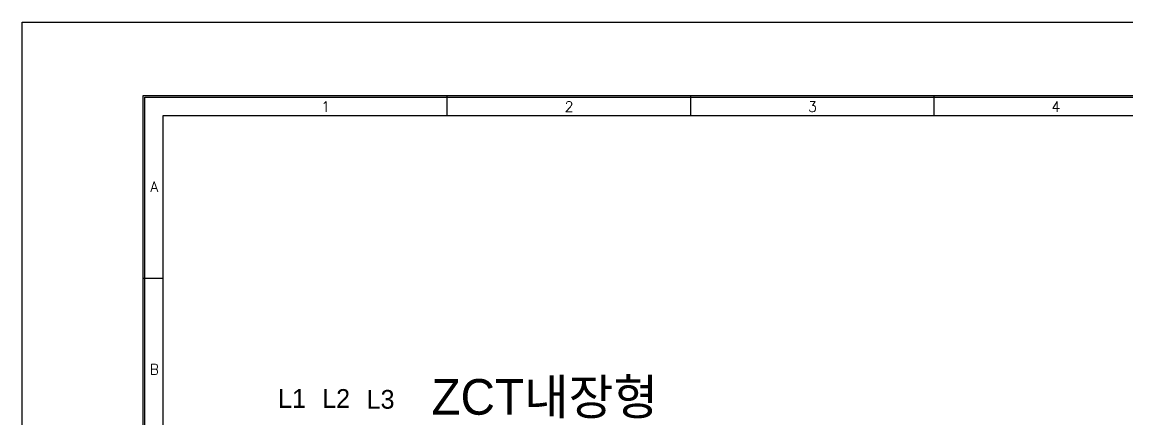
# Model space of a CAD drawing. Header units: millimetres. Extents: x 46 to 886, y 51 to 632.
# Drawn here: x 46.4 to 226.1, y 567.3 to 631.8 of the extents above; entities that cross this region are included whole.
import ezdxf
from ezdxf.enums import TextEntityAlignment as Align

# ---------------------------------------------------------------- set-up
doc = ezdxf.new("R2010")
doc.units = ezdxf.units.MM
for name, color, linetype in [('20', 2, 'Continuous'), ('30', 3, 'Continuous'), ('70', 7, 'Continuous'), ('ASHADE', 7, 'Continuous')]:
    doc.layers.add(name, color=color, linetype=linetype)
doc.styles.add('ghs', font='NGULIM.TTF')
doc.styles.add('SIMPLEX', font='SIMPLEX')

msp = doc.modelspace()

# ---------------------------------------------------------------- linework, layer by layer
msp.add_lwpolyline([(46.411, 631.769), (886.327, 631.769), (886.327, 50.731), (46.411, 50.731)], close=True)
at = {"layer": '20', "color": 7}
for p, q in [((69.351, 616.579), (439.017, 616.579)), ((69.351, 380.266), (69.351, 616.579))]:
    msp.add_line(p, q, dxfattribs=at)
at = {"layer": '30', "color": 7}
for p, q in [((115.584, 616.579), (115.584, 619.846)), ((155.184, 616.579), (155.184, 619.846)), ((194.784, 616.579), (194.784, 619.846)), ((66.084, 590.146), (69.351, 590.146))]:
    msp.add_line(p, q, dxfattribs=at)
at = {"layer": '70', "color": 7}
for points in [[(442.284, 352.546), (66.084, 352.546), (66.084, 619.846), (442.284, 619.846)], [(441.987, 352.843), (66.381, 352.843), (66.381, 619.549), (441.987, 619.549)]]:
    msp.add_lwpolyline(points, close=True, dxfattribs=at)

# ---------------------------------------------------------------- texts
at = {"layer": '30', "color": 7, "style": 'SIMPLEX'}
for s, p in [('1', (95.784, 618.019)), ('2', (135.384, 618.019)), ('3', (174.984, 618.019)), ('4', (214.584, 618.019)), ('A', (67.916, 604.996)), ('B', (67.916, 575.296))]:
    msp.add_text(s, height=1.683, dxfattribs=at).set_placement(p, align=Align.MIDDLE)
at = {"layer": 'ASHADE', "ltscale": 2, "style": 'ghs'}
for s, height, p in [('ZCT내장형', 5.7915, (113.009, 567.937)), ('L1', 3.0512, (88.056, 569.05)), ('L2', 3.0512, (95.225, 569.05)), ('L3', 3.0512, (102.459, 568.914))]:
    msp.add_text(s, height=height, dxfattribs=at).set_placement(p)

doc.saveas('drawing.dxf')
